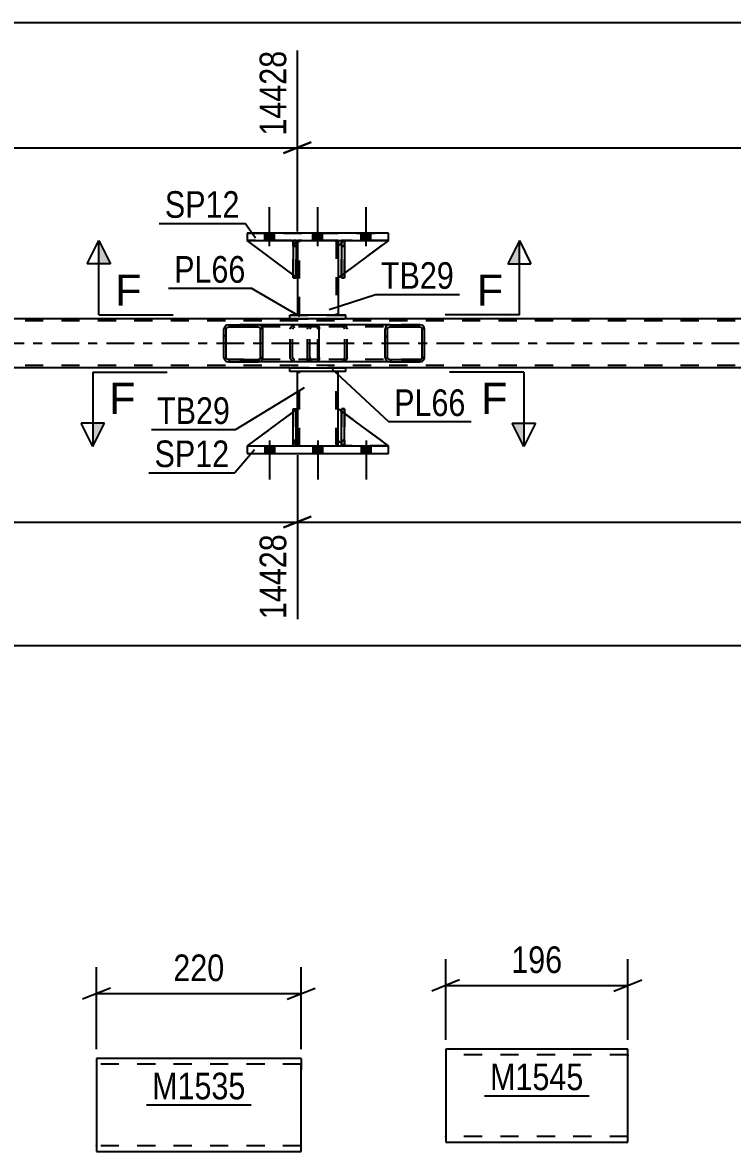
# Model space of a CAD drawing. Header units: millimetres. Extents: x 0 to 841, y 0 to 594.
# Drawn here: x 550.5 to 626.9, y 141.3 to 262.7 of the extents above; entities that cross this region are included whole.
import ezdxf

# ---------------------------------------------------------------- set-up
doc = ezdxf.new("R2010")
doc.units = ezdxf.units.MM
doc.linetypes.add('DXK_LINE_DOT2', pattern=[3.9198, 1.9599, -1.9599])
doc.linetypes.add('DXK_LINE_DOT3', pattern=[5.9187, 2.979, -0.9799, 0.9799, -0.9799])
doc.styles.add('Arial', font='ARIAL.TTF', dxfattribs={"height": 0.2})
doc.styles.add('Arial Narrow', font='ARIALN.TTF', dxfattribs={"height": 0.2})

# ---------------------------------------------------------------- blocks, each defined once
blk = doc.blocks.new('Part-247343161-26529 - 4010')
at = {"linetype": 'Continuous'}
h = blk.add_hatch(dxfattribs=at)
h.set_pattern_fill('', scale=0.7, style=0, pattern_type=0)
h.set_pattern_definition([(45, (576.2905, 229.9036), (-1.57154, 1.57154), [])])
h.paths.add_polyline_path([(576.33, 229.72), (576.29, 229.9), (576.18, 230.06), (576.02, 230.16), (575.83, 230.2), (572.64, 230.2), (572.45, 230.16), (572.29, 230.06), (572.18, 229.9), (572.14, 229.72), (572.14, 226.68), (572.18, 226.5), (572.29, 226.34), (572.45, 226.24), (572.64, 226.2), (575.83, 226.2), (576.02, 226.24), (576.18, 226.34), (576.29, 226.5), (576.33, 226.68)])
h.paths.add_polyline_path([(576.06, 226.59), (576, 226.51), (575.92, 226.46), (575.83, 226.44), (572.64, 226.44), (572.55, 226.46), (572.46, 226.51), (572.41, 226.59), (572.39, 226.68), (572.39, 229.72), (572.41, 229.81), (572.46, 229.89), (572.55, 229.94), (572.64, 229.96), (575.83, 229.96), (575.92, 229.94), (576, 229.89), (576.06, 229.81), (576.08, 229.72), (576.08, 226.68)])
at = {"color": 2, "linetype": 'Continuous'}
for p, q in [((572.18, 229.9), (572.14, 229.72)), ((572.14, 226.68), (572.14, 229.72)), ((572.39, 229.72), (572.41, 229.81)), ((572.39, 226.68), (572.39, 229.72)), ((572.41, 229.81), (572.46, 229.89)), ((572.64, 230.2), (572.45, 230.16)), ((572.46, 229.89), (572.55, 229.94)), ((572.55, 229.94), (572.64, 229.96)), ((572.64, 230.2), (575.83, 230.2)), ((572.64, 229.96), (575.83, 229.96)), ((582.13, 230.2), (575.83, 230.2)), ((576.02, 230.16), (575.83, 230.2)), ((575.83, 229.96), (575.92, 229.94)), ((575.92, 229.94), (576, 229.89)), ((576, 229.89), (576.06, 229.81)), ((576.06, 229.81), (576.08, 229.72)), ((576.08, 226.68), (576.08, 229.72)), ((576.33, 229.72), (576.29, 229.9)), ((576.33, 226.68), (576.33, 229.72)), ((582.13, 230.2), (582.23, 230.16)), ((582.23, 230.16), (582.32, 230.06)), ((582.32, 230.06), (582.38, 229.9)), ((582.38, 229.9), (582.4, 229.72)), ((582.4, 226.68), (582.4, 229.72)), ((572.14, 226.68), (572.18, 226.5)), ((572.41, 226.59), (572.39, 226.68)), ((572.46, 226.51), (572.41, 226.59)), ((572.45, 226.24), (572.64, 226.2)), ((572.55, 226.46), (572.46, 226.51)), ((572.64, 226.44), (572.55, 226.46)), ((572.64, 226.44), (575.83, 226.44)), ((572.64, 226.2), (575.83, 226.2)), ((575.92, 226.46), (575.83, 226.44)), ((575.83, 226.2), (576.02, 226.24)), ((582.13, 226.2), (575.83, 226.2)), ((576, 226.51), (575.92, 226.46)), ((576.06, 226.59), (576, 226.51)), ((576.08, 226.68), (576.06, 226.59)), ((576.29, 226.5), (576.33, 226.68)), ((582.23, 226.24), (582.13, 226.2)), ((582.32, 226.34), (582.23, 226.24)), ((582.38, 226.5), (582.32, 226.34)), ((582.4, 226.68), (582.38, 226.5))]:
    blk.add_line(p, q, dxfattribs=at)
at = {"color": 7, "linetype": 'DXK_LINE_DOT2'}
for p, q in [((575.83, 230.2), (572.64, 230.2)), ((582.13, 229.96), (572.64, 229.96)), ((579.29, 229.72), (579.33, 229.9)), ((579.29, 226.68), (579.29, 229.72)), ((579.56, 229.81), (579.54, 229.72)), ((579.54, 226.68), (579.54, 229.72)), ((579.61, 229.89), (579.56, 229.81)), ((579.6, 230.16), (579.79, 230.2)), ((579.7, 229.94), (579.61, 229.89)), ((579.79, 229.96), (579.7, 229.94)), ((581.13, 229.96), (581.13, 230.2)), ((582.18, 229.94), (582.13, 229.96)), ((582.22, 229.89), (582.18, 229.94)), ((582.25, 229.81), (582.22, 229.89)), ((582.26, 229.72), (582.25, 229.81)), ((582.26, 226.68), (582.26, 229.72)), ((582.13, 226.44), (572.64, 226.44)), ((575.83, 226.2), (572.64, 226.2)), ((579.33, 226.5), (579.29, 226.68)), ((579.54, 226.68), (579.56, 226.59)), ((579.56, 226.59), (579.61, 226.51)), ((579.79, 226.2), (579.6, 226.24)), ((579.61, 226.51), (579.7, 226.46)), ((579.7, 226.46), (579.79, 226.44)), ((581.13, 226.2), (581.13, 226.44)), ((582.13, 226.44), (582.18, 226.46)), ((582.18, 226.46), (582.22, 226.51)), ((582.22, 226.51), (582.25, 226.59)), ((582.25, 226.59), (582.26, 226.68))]:
    blk.add_line(p, q, dxfattribs=at)
at = {"color": 2, "linetype": 'Continuous'}
for centre, start, end in [((572.63, 229.7), 111.1941, 156.1506), ((575.84, 229.7), 23.8494, 68.8059), ((572.63, 226.7), 203.8494, 248.8059), ((575.84, 226.7), 291.1941, 336.1506)]:
    blk.add_arc(centre, 0.492, start, end, dxfattribs=at)
at = {"color": 7, "linetype": 'DXK_LINE_DOT2'}
for centre, start, end in [((579.78, 229.7), 111.1941, 156.1506), ((579.78, 226.7), 203.8494, 248.8059)]:
    blk.add_arc(centre, 0.492, start, end, dxfattribs=at)
blk = doc.blocks.new('Part-247343161-26522 - 4010')
at = {"linetype": 'Continuous'}
h = blk.add_hatch(dxfattribs=at)
h.set_pattern_fill('', scale=0.7, style=0, pattern_type=0)
h.set_pattern_definition([(45, (593.7012, 229.9036), (-1.57154, 1.57154), [])])
h.paths.add_polyline_path([(593.74, 229.72), (593.7, 229.9), (593.59, 230.06), (593.42, 230.16), (593.23, 230.2), (589.99, 230.2), (589.8, 230.16), (589.63, 230.06), (589.52, 229.9), (589.48, 229.72), (589.48, 226.68), (589.52, 226.5), (589.63, 226.34), (589.8, 226.24), (589.99, 226.2), (593.23, 226.2), (593.42, 226.24), (593.59, 226.34), (593.7, 226.5), (593.74, 226.68)])
h.paths.add_polyline_path([(593.47, 226.59), (593.41, 226.51), (593.33, 226.46), (593.23, 226.44), (589.99, 226.44), (589.9, 226.46), (589.81, 226.51), (589.76, 226.59), (589.74, 226.68), (589.74, 229.72), (589.76, 229.81), (589.81, 229.89), (589.9, 229.94), (589.99, 229.96), (593.23, 229.96), (593.33, 229.94), (593.41, 229.89), (593.47, 229.81), (593.48, 229.72), (593.48, 226.68)])
at = {"color": 7, "linetype": 'DXK_LINE_DOT2'}
for p, q in [((581.13, 229.72), (581.17, 229.9)), ((581.13, 226.68), (581.13, 229.72)), ((581.41, 229.81), (581.39, 229.72)), ((581.39, 226.68), (581.39, 229.72)), ((581.46, 229.89), (581.41, 229.81)), ((581.45, 230.16), (581.64, 230.2)), ((581.55, 229.94), (581.46, 229.89)), ((581.64, 229.96), (581.55, 229.94)), ((582.13, 230.2), (581.64, 230.2)), ((593.23, 229.96), (581.64, 229.96)), ((584.88, 230.2), (585.08, 230.16)), ((584.98, 229.94), (584.88, 229.96)), ((585.06, 229.89), (584.98, 229.94)), ((585.12, 229.81), (585.06, 229.89)), ((585.14, 229.72), (585.12, 229.81)), ((585.14, 226.68), (585.14, 229.72)), ((585.35, 229.9), (585.39, 229.72)), ((585.39, 226.68), (585.39, 229.72)), ((593.23, 230.2), (589.99, 230.2)), ((581.17, 226.5), (581.13, 226.68)), ((581.39, 226.68), (581.41, 226.59)), ((581.41, 226.59), (581.46, 226.51)), ((581.64, 226.2), (581.45, 226.24)), ((581.46, 226.51), (581.55, 226.46)), ((581.55, 226.46), (581.64, 226.44)), ((593.23, 226.44), (581.64, 226.44)), ((582.13, 226.2), (581.64, 226.2)), ((584.88, 226.44), (584.98, 226.46)), ((585.08, 226.24), (584.88, 226.2)), ((584.98, 226.46), (585.06, 226.51)), ((585.06, 226.51), (585.12, 226.59)), ((585.12, 226.59), (585.14, 226.68)), ((585.39, 226.68), (585.35, 226.5)), ((593.23, 226.2), (589.99, 226.2))]:
    blk.add_line(p, q, dxfattribs=at)
at = {"color": 2, "linetype": 'Continuous'}
for p, q in [((589.99, 230.2), (582.13, 230.2)), ((589.52, 229.9), (589.48, 229.72)), ((589.48, 226.68), (589.48, 229.72)), ((589.74, 229.72), (589.76, 229.81)), ((589.74, 226.68), (589.74, 229.72)), ((589.76, 229.81), (589.81, 229.89)), ((589.99, 230.2), (589.8, 230.16)), ((589.81, 229.89), (589.9, 229.94)), ((589.9, 229.94), (589.99, 229.96)), ((589.99, 230.2), (593.23, 230.2)), ((589.99, 229.96), (593.23, 229.96)), ((593.42, 230.16), (593.23, 230.2)), ((593.23, 229.96), (593.33, 229.94)), ((593.33, 229.94), (593.41, 229.89)), ((593.41, 229.89), (593.47, 229.81)), ((593.47, 229.81), (593.48, 229.72)), ((593.48, 226.68), (593.48, 229.72)), ((593.74, 229.72), (593.7, 229.9)), ((593.74, 226.68), (593.74, 229.72)), ((589.99, 226.2), (582.13, 226.2)), ((589.48, 226.68), (589.52, 226.5)), ((589.76, 226.59), (589.74, 226.68)), ((589.81, 226.51), (589.76, 226.59)), ((589.8, 226.24), (589.99, 226.2)), ((589.9, 226.46), (589.81, 226.51)), ((589.99, 226.44), (589.9, 226.46)), ((589.99, 226.44), (593.23, 226.44)), ((589.99, 226.2), (593.23, 226.2)), ((593.33, 226.46), (593.23, 226.44)), ((593.23, 226.2), (593.42, 226.24)), ((593.41, 226.51), (593.33, 226.46)), ((593.47, 226.59), (593.41, 226.51)), ((593.48, 226.68), (593.47, 226.59)), ((593.7, 226.5), (593.74, 226.68))]:
    blk.add_line(p, q, dxfattribs=at)
at = {"color": 7, "linetype": 'DXK_LINE_DOT2'}
for centre, start, end in [((581.63, 229.7), 110.7583, 155.68), ((584.9, 229.7), 24.32, 69.2417), ((581.63, 226.7), 204.32, 249.2417), ((584.9, 226.7), 290.7583, 335.68)]:
    blk.add_arc(centre, 0.496, start, end, dxfattribs=at)
at = {"color": 2, "linetype": 'Continuous'}
for centre, start, end in [((589.97, 229.7), 110.7583, 155.68), ((593.25, 229.7), 24.32, 69.2417), ((589.97, 226.7), 204.32, 249.2417), ((593.25, 226.7), 290.7583, 335.68)]:
    blk.add_arc(centre, 0.496, start, end, dxfattribs=at)
blk = doc.blocks.new('Part-247343161-26580 - 4010')
at = {"color": 2, "linetype": 'Continuous'}
for p, q in [((585.25, 231.24), (579.25, 231.24)), ((579.25, 230.84), (579.25, 231.24)), ((585.25, 230.84), (579.25, 230.84)), ((585.25, 230.84), (585.25, 231.24))]:
    blk.add_line(p, q, dxfattribs=at)
at = {"color": 7, "linetype": 'DXK_LINE_DOT2'}
for p, q in [((579.25, 231.24), (585.25, 231.24)), ((579.25, 230.84), (585.25, 230.84))]:
    blk.add_line(p, q, dxfattribs=at)
blk = doc.blocks.new('Part-247343161-26581 - 4010')
at = {"color": 2, "linetype": 'Continuous'}
for p, q in [((579.25, 225.56), (585.25, 225.56)), ((579.25, 225.16), (579.25, 225.56)), ((585.25, 225.16), (579.25, 225.16)), ((585.25, 225.16), (585.25, 225.56))]:
    blk.add_line(p, q, dxfattribs=at)
at = {"color": 7, "linetype": 'DXK_LINE_DOT2'}
for p, q in [((585.25, 225.56), (579.25, 225.56)), ((585.25, 225.16), (579.25, 225.16))]:
    blk.add_line(p, q, dxfattribs=at)
blk = doc.blocks.new('Part-247343161-26579 - 4010')
at = {"color": 2, "linetype": 'Continuous'}
for p, q in [((580.05, 239.24), (580.05, 238.64)), ((584.45, 239.24), (584.45, 238.64)), ((580.05, 235.24), (580.05, 231.24)), ((584.45, 235.24), (584.45, 231.24))]:
    blk.add_line(p, q, dxfattribs=at)
at = {"color": 7, "linetype": 'DXK_LINE_DOT2'}
for p, q in [((584.45, 239.24), (580.05, 239.24)), ((580.29, 231.24), (580.29, 239.24)), ((584.21, 239.24), (584.21, 231.24)), ((580.05, 238.64), (580.05, 235.24)), ((584.45, 238.64), (584.45, 235.24)), ((584.45, 231.24), (580.05, 231.24))]:
    blk.add_line(p, q, dxfattribs=at)
blk = doc.blocks.new('Part-247343161-26582 - 4010')
at = {"color": 2, "linetype": 'Continuous'}
for p, q in [((580.05, 221.16), (580.05, 225.16)), ((584.45, 221.16), (584.45, 225.16)), ((580.05, 217.16), (580.05, 217.76)), ((584.45, 217.16), (584.45, 217.76))]:
    blk.add_line(p, q, dxfattribs=at)
at = {"color": 7, "linetype": 'DXK_LINE_DOT2'}
for p, q in [((584.45, 225.16), (580.05, 225.16)), ((580.29, 217.16), (580.29, 225.16)), ((584.21, 217.16), (584.21, 225.16)), ((580.05, 217.76), (580.05, 221.16)), ((584.45, 217.76), (584.45, 221.16)), ((580.05, 217.16), (584.45, 217.16))]:
    blk.add_line(p, q, dxfattribs=at)
blk = doc.blocks.new('Part-247343161-26583 - 4010')
at = {"color": 7, "linetype": 'DXK_LINE_DOT2'}
for p, q in [((579.61, 238.64), (579.61, 239.24)), ((579.61, 239.24), (579.61, 239.24)), ((579.61, 239.24), (579.61, 235.24)), ((579.93, 239.24), (579.61, 239.24)), ((579.93, 238.64), (579.93, 239.24)), ((579.93, 235.24), (579.93, 239.24)), ((579.61, 235.24), (579.61, 238.64)), ((579.61, 238.64), (579.93, 238.64)), ((579.93, 238.64), (579.93, 235.24)), ((579.61, 235.24), (579.93, 235.24))]:
    blk.add_line(p, q, dxfattribs=at)
blk = doc.blocks.new('Part-247343161-26584 - 4010')
at = {"color": 7, "linetype": 'DXK_LINE_DOT2'}
for p, q in [((584.81, 238.64), (584.81, 239.24)), ((584.81, 239.24), (584.81, 239.24)), ((584.81, 239.24), (584.81, 235.24)), ((585.13, 239.24), (584.81, 239.24)), ((585.13, 238.64), (585.13, 239.24)), ((585.13, 235.24), (585.13, 239.24)), ((584.81, 235.24), (584.81, 238.64)), ((584.81, 238.64), (585.13, 238.64)), ((585.13, 238.64), (585.13, 235.24)), ((584.81, 235.24), (585.13, 235.24))]:
    blk.add_line(p, q, dxfattribs=at)
blk = doc.blocks.new('Part-247343161-26585 - 4010')
at = {"color": 2, "linetype": 'Continuous'}
for p, q in [((579.93, 239.24), (579.61, 239.24)), ((579.61, 239.24), (579.61, 235.24)), ((579.93, 239.24), (579.93, 239.24)), ((579.93, 239.24), (579.93, 235.24)), ((579.93, 235.24), (579.61, 235.24))]:
    blk.add_line(p, q, dxfattribs=at)
at = {"color": 7, "linetype": 'DXK_LINE_DOT2'}
for p, q in [((579.61, 238.64), (579.61, 239.24)), ((579.93, 238.64), (579.93, 239.24)), ((579.93, 239.24), (579.93, 239.24)), ((579.93, 238.64), (579.61, 238.64)), ((579.61, 238.64), (579.61, 235.24)), ((579.93, 235.24), (579.93, 238.64))]:
    blk.add_line(p, q, dxfattribs=at)
blk = doc.blocks.new('Part-247343161-26586 - 4010')
at = {"color": 2, "linetype": 'Continuous'}
for p, q in [((585.13, 239.24), (584.81, 239.24)), ((584.81, 239.24), (584.81, 235.24)), ((585.13, 239.24), (585.13, 239.24)), ((585.13, 239.24), (585.13, 235.24)), ((585.13, 235.24), (584.81, 235.24))]:
    blk.add_line(p, q, dxfattribs=at)
at = {"color": 7, "linetype": 'DXK_LINE_DOT2'}
for p, q in [((584.81, 238.64), (584.81, 239.24)), ((585.13, 238.64), (585.13, 239.24)), ((585.13, 239.24), (585.13, 239.24)), ((585.13, 238.64), (584.81, 238.64)), ((584.81, 238.64), (584.81, 235.24)), ((585.13, 235.24), (585.13, 238.64))]:
    blk.add_line(p, q, dxfattribs=at)
blk = doc.blocks.new('Part-247343161-26587 - 4010')
at = {"color": 7, "linetype": 'DXK_LINE_DOT2'}
for p, q in [((580.05, 235.24), (574.65, 239.24)), ((574.65, 239.24), (579.45, 239.24)), ((579.45, 239.24), (580.05, 238.64)), ((580.05, 238.64), (579.45, 239.24)), ((580.05, 238.64), (580.05, 235.24)), ((580.05, 238.64), (580.05, 238.64)), ((580.05, 238.64), (580.05, 235.24))]:
    blk.add_line(p, q, dxfattribs=at)
blk = doc.blocks.new('Part-247343161-26588 - 4010')
at = {"color": 2, "linetype": 'Continuous'}
for p, q in [((579.61, 235.57), (574.65, 239.24)), ((579.61, 239.09), (579.45, 239.24)), ((580.05, 238.64), (579.93, 238.77)), ((580.05, 238.64), (580.05, 238.64)), ((580.05, 235.24), (580.05, 238.64)), ((579.93, 235.33), (580.05, 235.24)), ((580.05, 235.24), (580.05, 235.24))]:
    blk.add_line(p, q, dxfattribs=at)
at = {"color": 7, "linetype": 'DXK_LINE_DOT2'}
for p, q in [((579.45, 239.24), (574.65, 239.24)), ((579.45, 239.24), (580.05, 238.64)), ((579.93, 238.77), (579.61, 239.09)), ((580.05, 238.64), (580.05, 235.24)), ((579.93, 235.33), (579.61, 235.57))]:
    blk.add_line(p, q, dxfattribs=at)
blk = doc.blocks.new('Part-247343161-26589 - 4010')
at = {"color": 7, "linetype": 'DXK_LINE_DOT2'}
for p, q in [((585.05, 239.24), (584.45, 238.64)), ((584.45, 235.24), (589.85, 239.24)), ((589.85, 239.24), (585.05, 239.24)), ((584.45, 238.64), (584.45, 235.24))]:
    blk.add_line(p, q, dxfattribs=at)
blk = doc.blocks.new('Part-247343161-26590 - 4010')
at = {"color": 7, "linetype": 'DXK_LINE_DOT2'}
for p, q in [((585.05, 239.24), (584.81, 238.99)), ((589.85, 239.24), (585.05, 239.24)), ((585.13, 235.74), (584.81, 235.5))]:
    blk.add_line(p, q, dxfattribs=at)
at = {"color": 2, "linetype": 'Continuous'}
for p, q in [((589.85, 239.24), (585.13, 235.74)), ((584.81, 238.99), (584.45, 238.64)), ((584.45, 238.64), (584.45, 235.24)), ((584.81, 235.5), (584.45, 235.24))]:
    blk.add_line(p, q, dxfattribs=at)
blk = doc.blocks.new('Part-247343161-26591 - 4010')
at = {"color": 7, "linetype": 'DXK_LINE_DOT2'}
for p, q in [((579.61, 221.16), (579.93, 221.16)), ((579.61, 217.76), (579.61, 221.16)), ((579.61, 221.16), (579.61, 217.16)), ((579.93, 221.16), (579.93, 217.76)), ((579.93, 217.16), (579.93, 221.07)), ((579.93, 217.76), (579.61, 217.76)), ((579.61, 217.16), (579.61, 217.76)), ((579.93, 217.76), (579.93, 217.16)), ((579.93, 217.16), (579.61, 217.16)), ((579.93, 217.16), (579.93, 217.16))]:
    blk.add_line(p, q, dxfattribs=at)
blk = doc.blocks.new('Part-247343161-26592 - 4010')
at = {"color": 7, "linetype": 'DXK_LINE_DOT2'}
for p, q in [((585.13, 221.16), (584.81, 221.16)), ((584.81, 217.76), (584.81, 221.16)), ((584.81, 221.16), (584.81, 217.16)), ((585.13, 221.16), (585.13, 217.76)), ((585.13, 217.16), (585.13, 221.16)), ((585.13, 217.76), (584.81, 217.76)), ((584.81, 217.16), (584.81, 217.76)), ((585.13, 217.76), (585.13, 217.16)), ((585.13, 217.16), (584.81, 217.16)), ((585.13, 217.16), (585.13, 217.16))]:
    blk.add_line(p, q, dxfattribs=at)
blk = doc.blocks.new('Part-247343161-26593 - 4010')
at = {"color": 2, "linetype": 'Continuous'}
for p, q in [((579.61, 217.16), (579.61, 221.16)), ((579.61, 221.16), (579.93, 221.16)), ((579.93, 217.16), (579.93, 221.16)), ((579.61, 217.16), (579.61, 217.16)), ((579.93, 217.16), (579.61, 217.16))]:
    blk.add_line(p, q, dxfattribs=at)
at = {"color": 7, "linetype": 'DXK_LINE_DOT2'}
for p, q in [((579.61, 221.16), (579.61, 217.76)), ((579.93, 217.76), (579.93, 221.16)), ((579.61, 217.76), (579.61, 217.16)), ((579.61, 217.76), (579.93, 217.76)), ((579.93, 217.16), (579.93, 217.76)), ((579.93, 217.16), (579.93, 217.16))]:
    blk.add_line(p, q, dxfattribs=at)
blk = doc.blocks.new('Part-247343161-26594 - 4010')
at = {"color": 2, "linetype": 'Continuous'}
for p, q in [((584.81, 217.16), (584.81, 221.16)), ((584.81, 221.16), (585.13, 221.16)), ((585.13, 217.16), (585.13, 221.16)), ((584.81, 217.16), (584.81, 217.16)), ((585.13, 217.16), (584.81, 217.16))]:
    blk.add_line(p, q, dxfattribs=at)
at = {"color": 7, "linetype": 'DXK_LINE_DOT2'}
for p, q in [((584.81, 221.16), (584.81, 217.76)), ((585.13, 217.76), (585.13, 221.16)), ((584.81, 217.76), (584.81, 217.16)), ((584.81, 217.76), (585.13, 217.76)), ((585.13, 217.16), (585.13, 217.76)), ((585.13, 217.16), (585.13, 217.16))]:
    blk.add_line(p, q, dxfattribs=at)
blk = doc.blocks.new('Part-247343161-26595 - 4010')
at = {"color": 7, "linetype": 'DXK_LINE_DOT2'}
for p, q in [((580.05, 221.16), (574.65, 217.16)), ((580.05, 217.76), (580.05, 221.16)), ((580.05, 221.16), (580.05, 217.76)), ((579.45, 217.16), (580.05, 217.76)), ((580.05, 217.76), (579.45, 217.16)), ((580.05, 217.76), (580.05, 217.76)), ((574.65, 217.16), (579.45, 217.16))]:
    blk.add_line(p, q, dxfattribs=at)
blk = doc.blocks.new('Part-247343161-26596 - 4010')
at = {"color": 7, "linetype": 'DXK_LINE_DOT2'}
for p, q in [((579.93, 221.07), (579.61, 220.83)), ((580.05, 217.76), (580.05, 221.16)), ((580.05, 217.76), (579.45, 217.16)), ((579.93, 217.63), (579.61, 217.31)), ((574.65, 217.16), (579.45, 217.16))]:
    blk.add_line(p, q, dxfattribs=at)
at = {"color": 2, "linetype": 'Continuous'}
for p, q in [((580.05, 221.16), (579.93, 221.07)), ((580.05, 217.76), (580.05, 221.16)), ((579.61, 220.83), (574.65, 217.16)), ((580.05, 217.76), (579.93, 217.63)), ((580.05, 217.76), (580.05, 217.76)), ((579.61, 217.31), (579.45, 217.16))]:
    blk.add_line(p, q, dxfattribs=at)
blk = doc.blocks.new('Part-247343161-26597 - 4010')
at = {"color": 7, "linetype": 'DXK_LINE_DOT2'}
for p, q in [((584.45, 217.76), (584.45, 221.16)), ((584.45, 221.16), (589.85, 217.16)), ((585.05, 217.16), (584.45, 217.76)), ((589.85, 217.16), (585.05, 217.16))]:
    blk.add_line(p, q, dxfattribs=at)
blk = doc.blocks.new('Part-247343161-26598 - 4010')
at = {"color": 2, "linetype": 'Continuous'}
for p, q in [((584.45, 217.76), (584.45, 221.16)), ((584.81, 220.9), (584.45, 221.16)), ((589.85, 217.16), (585.13, 220.66)), ((584.81, 217.41), (584.45, 217.76))]:
    blk.add_line(p, q, dxfattribs=at)
at = {"color": 7, "linetype": 'DXK_LINE_DOT2'}
for p, q in [((585.13, 220.66), (584.81, 220.9)), ((585.05, 217.16), (584.81, 217.41)), ((589.85, 217.16), (585.05, 217.16)), ((589.85, 217.16), (589.85, 217.16)), ((589.85, 217.16), (589.85, 217.16))]:
    blk.add_line(p, q, dxfattribs=at)
blk = doc.blocks.new('Part-247343161-26599 - 4010')
at = {"color": 2, "linetype": 'Continuous'}
for p, q in [((574.65, 217.16), (574.65, 216.36)), ((574.65, 217.16), (589.85, 217.16)), ((574.65, 216.36), (589.85, 216.36)), ((589.85, 216.36), (589.85, 217.16))]:
    blk.add_line(p, q, dxfattribs=at)
at = {"color": 7, "linetype": 'DXK_LINE_DOT2'}
for p, q in [((574.65, 217.16), (589.85, 217.16)), ((574.65, 216.36), (589.85, 216.36))]:
    blk.add_line(p, q, dxfattribs=at)
blk = doc.blocks.new('Part-247343161-26600 - 4010')
at = {"color": 2, "linetype": 'Continuous'}
for p, q in [((589.85, 240.04), (574.65, 240.04)), ((574.65, 240.04), (574.65, 239.24)), ((574.65, 239.24), (589.85, 239.24)), ((589.85, 239.24), (589.85, 240.04))]:
    blk.add_line(p, q, dxfattribs=at)
at = {"color": 7, "linetype": 'DXK_LINE_DOT2'}
for p, q in [((574.65, 240.04), (589.85, 240.04)), ((574.65, 239.24), (589.85, 239.24))]:
    blk.add_line(p, q, dxfattribs=at)
blk = doc.blocks.new('Part-247343161-26634 - 4010')
at = {"color": 2, "linetype": 'Continuous'}
for p, q in [((579.25, 230.84), (329.84, 230.84)), ((721.25, 230.84), (585.25, 230.84)), ((579.25, 225.56), (62.33, 225.56)), ((721.25, 225.56), (585.25, 225.56))]:
    blk.add_line(p, q, dxfattribs=at)
at = {"color": 7, "linetype": 'DXK_LINE_DOT2'}
for p, q in [((585.25, 230.84), (579.25, 230.84)), ((721.25, 230.6), (62.33, 230.6)), ((721.25, 225.8), (62.33, 225.8)), ((585.25, 225.56), (579.25, 225.56))]:
    blk.add_line(p, q, dxfattribs=at)
at = {"color": 7, "linetype": 'DXK_LINE_DOT3'}
blk.add_line((62.33, 228.2), (721.25, 228.2), dxfattribs=at)
blk = doc.blocks.new('Bolt-247343161-26645 - 4010')
at = {"linetype": 'Continuous'}
for points in [[(577.57, 217.16), (576.53, 217.16), (576.53, 216.36), (577.57, 216.36)], [(577.57, 217.16), (576.53, 217.16), (576.53, 216.36), (577.57, 216.36)], [(577.57, 217.16), (576.53, 217.16), (576.53, 216.36), (577.57, 216.36)], [(582.77, 217.16), (581.73, 217.16), (581.73, 216.36), (582.77, 216.36)], [(582.77, 217.16), (581.73, 217.16), (581.73, 216.36), (582.77, 216.36)], [(587.97, 217.16), (586.93, 217.16), (586.93, 216.36), (587.97, 216.36)], [(587.97, 217.16), (586.93, 217.16), (586.93, 216.36), (587.97, 216.36)], [(587.97, 217.16), (586.93, 217.16), (586.93, 216.36), (587.97, 216.36)]]:
    blk.add_hatch(color=1, dxfattribs=at).paths.add_polyline_path(points)
at = {"color": 1, "linetype": 'Continuous'}
for p, q in [((577.05, 217.76), (577.05, 213.56)), ((577.05, 217.76), (577.05, 213.56)), ((577.05, 217.76), (577.05, 213.56)), ((582.25, 217.76), (582.25, 213.56)), ((582.25, 217.76), (582.25, 213.56)), ((587.45, 217.76), (587.45, 213.56)), ((587.45, 217.76), (587.45, 213.56)), ((587.45, 217.76), (587.45, 213.56)), ((576.53, 217.16), (576.53, 216.36)), ((576.53, 217.16), (576.53, 216.36)), ((576.53, 217.16), (576.53, 216.36)), ((577.57, 217.16), (577.57, 216.36)), ((577.57, 217.16), (577.57, 216.36)), ((577.57, 217.16), (577.57, 216.36)), ((581.73, 217.16), (581.73, 216.36)), ((581.73, 217.16), (581.73, 216.36)), ((582.77, 217.16), (582.77, 216.36)), ((582.77, 217.16), (582.77, 216.36)), ((586.93, 217.16), (586.93, 216.36)), ((586.93, 217.16), (586.93, 216.36)), ((586.93, 217.16), (586.93, 216.36)), ((587.97, 217.16), (587.97, 216.36)), ((587.97, 217.16), (587.97, 216.36)), ((587.97, 217.16), (587.97, 216.36))]:
    blk.add_line(p, q, dxfattribs=at)
blk = doc.blocks.new('Bolt-247343161-26646 - 4010')
at = {"linetype": 'Continuous'}
for points in [[(576.53, 239.24), (577.57, 239.24), (577.57, 240.04), (576.53, 240.04)], [(576.53, 239.24), (577.57, 239.24), (577.57, 240.04), (576.53, 240.04)], [(576.53, 239.24), (577.57, 239.24), (577.57, 240.04), (576.53, 240.04)], [(581.73, 239.24), (582.77, 239.24), (582.77, 240.04), (581.73, 240.04)], [(581.73, 239.24), (582.77, 239.24), (582.77, 240.04), (581.73, 240.04)], [(586.93, 239.24), (587.97, 239.24), (587.97, 240.04), (586.93, 240.04)], [(586.93, 239.24), (587.97, 239.24), (587.97, 240.04), (586.93, 240.04)], [(586.93, 239.24), (587.97, 239.24), (587.97, 240.04), (586.93, 240.04)]]:
    blk.add_hatch(color=1, dxfattribs=at).paths.add_polyline_path(points)
at = {"color": 1, "linetype": 'Continuous'}
for p, q in [((577.05, 238.64), (577.05, 242.84)), ((577.05, 238.64), (577.05, 242.84)), ((577.05, 238.64), (577.05, 242.84)), ((582.25, 238.64), (582.25, 242.84)), ((582.25, 238.64), (582.25, 242.84)), ((587.45, 238.64), (587.45, 242.84)), ((587.45, 238.64), (587.45, 242.84)), ((587.45, 238.64), (587.45, 242.84)), ((576.53, 239.24), (576.53, 240.04)), ((576.53, 239.24), (576.53, 240.04)), ((576.53, 239.24), (576.53, 240.04)), ((577.57, 239.24), (577.57, 240.04)), ((577.57, 239.24), (577.57, 240.04)), ((577.57, 239.24), (577.57, 240.04)), ((581.73, 239.24), (581.73, 240.04)), ((581.73, 239.24), (581.73, 240.04)), ((582.77, 239.24), (582.77, 240.04)), ((582.77, 239.24), (582.77, 240.04)), ((586.93, 239.24), (586.93, 240.04)), ((586.93, 239.24), (586.93, 240.04)), ((586.93, 239.24), (586.93, 240.04)), ((587.97, 239.24), (587.97, 240.04)), ((587.97, 239.24), (587.97, 240.04)), ((587.97, 239.24), (587.97, 240.04))]:
    blk.add_line(p, q, dxfattribs=at)
blk = doc.blocks.new('Part-247343161-45750 - 45749')
at = {"color": 2, "linetype": 'Continuous'}
for p, q in [((615.62, 152.26), (596.01, 152.26)), ((596.01, 152.26), (596.01, 142.35)), ((615.62, 143.46), (615.62, 152.26)), ((615.62, 142.26), (615.62, 143.46)), ((596.01, 142.35), (596.01, 142.26)), ((596.01, 142.26), (615.62, 142.26))]:
    blk.add_line(p, q, dxfattribs=at)
at = {"color": 7, "linetype": 'DXK_LINE_DOT2'}
for p, q in [((615.62, 151.66), (596.01, 151.66)), ((615.62, 151.66), (615.62, 151.61)), ((615.62, 151.61), (615.62, 151.66)), ((615.62, 151.52), (615.62, 151.61)), ((615.62, 151.61), (615.62, 151.52)), ((596.01, 142.86), (596.01, 142.9)), ((615.62, 142.86), (596.01, 142.86)), ((615.62, 142.9), (615.62, 143.23)), ((615.62, 142.86), (615.62, 142.9))]:
    blk.add_line(p, q, dxfattribs=at)
blk = doc.blocks.new('Part-247343161-45767 - 45766')
at = {"color": 2, "linetype": 'Continuous'}
for p, q in [((580.45, 151.27), (558.44, 151.27)), ((558.44, 151.27), (558.44, 141.36)), ((580.45, 151.27), (580.45, 151.18)), ((580.45, 151.18), (580.45, 150.92)), ((580.45, 150.92), (580.45, 150.07)), ((580.45, 142.47), (580.45, 150.07)), ((580.45, 141.27), (580.45, 142.47)), ((558.44, 141.36), (558.44, 141.27)), ((558.44, 141.27), (580.45, 141.27))]:
    blk.add_line(p, q, dxfattribs=at)
at = {"color": 7, "linetype": 'DXK_LINE_DOT2'}
for p, q in [((580.45, 150.67), (558.44, 150.67)), ((580.45, 150.92), (580.45, 150.67)), ((580.45, 150.07), (580.45, 150.53)), ((580.45, 141.91), (580.45, 142.24)), ((558.44, 141.87), (558.44, 141.91)), ((580.45, 141.87), (558.44, 141.87)), ((580.45, 141.87), (580.45, 141.91))]:
    blk.add_line(p, q, dxfattribs=at)
blk = doc.blocks.new('StraightDimension-247343161-47067 - 4010')
at = {"color": 7, "linetype": 'Continuous'}
for p, q in [((580.05, 216.16), (580.05, 198.53)), ((324.64, 208.97), (580.05, 208.97)), ((578.55, 208.37), (581.55, 209.57))]:
    blk.add_line(p, q, dxfattribs=at)
at = {"color": 0, "linetype": 'Continuous'}
blk.add_wipeout([(579.45, 208.27), (575.25, 208.27), (575.25, 197.93), (579.45, 197.93)], dxfattribs=at)
at = {"color": 3, "linetype": 'Continuous', "style": 'Arial Narrow'}
blk.add_text('14428', height=2.863, rotation=90.0002, dxfattribs=at).set_placement((578.85, 198.53))
blk = doc.blocks.new('StraightDimension-247343161-47043 - 4010')
at = {"color": 7, "linetype": 'Continuous'}
for p, q in [((580.05, 240.24), (580.05, 259.68)), ((581.55, 249.84), (578.55, 248.64)), ((580.05, 249.24), (729.87, 249.24))]:
    blk.add_line(p, q, dxfattribs=at)
blk = doc.blocks.new('StraightDimension-247343161-47044 - 4010')
at = {"color": 7, "linetype": 'Continuous'}
for p, q in [((580.05, 240.24), (580.05, 259.68)), ((324.64, 249.24), (580.05, 249.24)), ((578.55, 248.64), (581.55, 249.84))]:
    blk.add_line(p, q, dxfattribs=at)
at = {"color": 0, "linetype": 'Continuous'}
blk.add_wipeout([(579.45, 260.28), (575.25, 260.28), (575.25, 249.94), (579.45, 249.94)], dxfattribs=at)
at = {"color": 3, "linetype": 'Continuous', "style": 'Arial Narrow'}
blk.add_text('14428', height=2.863, rotation=90.0002, dxfattribs=at).set_placement((578.85, 250.54))
blk = doc.blocks.new('StraightDimension-247343161-47066 - 4010')
at = {"color": 7, "linetype": 'Continuous'}
for p, q in [((580.05, 216.16), (580.05, 198.53)), ((581.55, 209.57), (578.55, 208.37)), ((580.05, 208.97), (729.87, 208.97))]:
    blk.add_line(p, q, dxfattribs=at)
blk = doc.blocks.new('StraightDimension-247343161-47090 - 4010')
at = {"color": 7, "linetype": 'Continuous'}
blk.add_line((53.71, 262.7), (729.87, 262.7), dxfattribs=at)
blk = doc.blocks.new('StraightDimension-247343161-47120 - 4010')
at = {"color": 7, "linetype": 'Continuous'}
blk.add_line((53.07, 195.7), (730.51, 195.7), dxfattribs=at)
blk = doc.blocks.new('StraightDimension-247343161-45985 - 45749')
at = {"color": 7, "linetype": 'Continuous'}
for p, q in [((596.01, 153.26), (596.01, 161.96)), ((615.62, 153.26), (615.62, 161.96)), ((597.51, 159.71), (594.51, 158.51)), ((596.01, 159.11), (615.62, 159.11)), ((614.12, 158.51), (617.12, 159.71))]:
    blk.add_line(p, q, dxfattribs=at)
at = {"color": 0}
blk.add_wipeout([(609.15, 159.86), (609.15, 164.06), (602.47, 164.06), (602.47, 159.86)], dxfattribs=at)
at = {"color": 3, "style": 'Arial Narrow'}
blk.add_text('196', height=2.863, dxfattribs=at).set_placement((603.07, 160.46))
blk = doc.blocks.new('StraightDimension-247343161-46021 - 45766')
at = {"color": 7, "linetype": 'Continuous'}
for p, q in [((558.44, 152.27), (558.44, 161.09)), ((580.45, 152.27), (580.45, 161.09)), ((559.94, 158.84), (556.94, 157.64)), ((558.44, 158.24), (580.45, 158.24)), ((578.95, 157.64), (581.95, 158.84))]:
    blk.add_line(p, q, dxfattribs=at)
at = {"color": 0}
blk.add_wipeout([(572.79, 158.99), (572.79, 163.19), (566.1, 163.19), (566.1, 158.99)], dxfattribs=at)
at = {"color": 3, "style": 'Arial Narrow'}
blk.add_text('220', height=2.863, dxfattribs=at).set_placement((566.7, 159.59))
blk = doc.blocks.new('Mark-247343161-47169 - 4010')
at = {"color": 0}
blk.add_wipeout([(596.9, 234.06), (596.9, 237.06), (589.04, 237.06), (589.04, 234.06)], dxfattribs=at)
blk.add_wipeout([(596.9, 234.06), (596.9, 237.06), (589.04, 237.06), (589.04, 234.06)], dxfattribs=at)
at = {"color": 30, "linetype": 'Continuous'}
for p, q in [((583.48, 231.84), (588.44, 233.46)), ((588.44, 233.46), (597.5, 233.46))]:
    blk.add_line(p, q, dxfattribs=at)
at = {"color": 3, "style": 'Arial Narrow'}
blk.add_text('TB29', height=2.863, dxfattribs=at).set_placement((589.04, 234.06))
blk = doc.blocks.new('SectionMark-247343161-49079 - 4010')
at = {"linetype": 'Continuous'}
for points in [[(558.03, 219.61), (559.28, 219.61), (558.03, 217.11)], [(603.16, 219.61), (604.41, 219.61), (604.41, 217.11)]]:
    blk.add_hatch(color=6, dxfattribs=at).paths.add_polyline_path(points)
at = {"color": 6, "linetype": 'Continuous'}
for p, q in [((558.03, 225.11), (566.03, 225.11)), ((558.03, 225.11), (558.03, 217.11)), ((604.41, 225.11), (596.41, 225.11)), ((604.41, 225.11), (604.41, 217.11)), ((558.03, 217.11), (556.78, 219.61)), ((559.28, 219.61), (556.78, 219.61)), ((558.03, 217.11), (559.28, 219.61)), ((603.16, 219.61), (605.66, 219.61)), ((604.41, 217.11), (603.16, 219.61)), ((605.66, 219.61), (604.41, 217.11))]:
    blk.add_line(p, q, dxfattribs=at)
at = {"color": 0, "linetype": 'Continuous'}
for points in [[(562.63, 220.61), (562.63, 224.11), (559.78, 224.11), (559.78, 220.61)], [(602.66, 220.61), (602.66, 224.11), (599.81, 224.11), (599.81, 220.61)]]:
    blk.add_wipeout(points, dxfattribs=at)
at = {"color": 3, "linetype": 'Continuous', "style": 'Arial'}
for p in [(559.78, 220.61), (599.81, 220.61)]:
    blk.add_text('F', height=3.34, dxfattribs=at).set_placement(p)
blk = doc.blocks.new('Mark-247343161-47172 - 4010')
at = {"color": 0}
blk.add_wipeout([(574.46, 234.72), (574.46, 237.72), (566.79, 237.72), (566.79, 234.72)], dxfattribs=at)
blk.add_wipeout([(574.46, 234.72), (574.46, 237.72), (566.79, 237.72), (566.79, 234.72)], dxfattribs=at)
at = {"color": 30, "linetype": 'Continuous'}
for p in [(566.19, 234.12), (580.3, 231.07)]:
    blk.add_line(p, (575.06, 234.12), dxfattribs=at)
at = {"color": 3, "style": 'Arial Narrow'}
blk.add_text('PL66', height=2.863, dxfattribs=at).set_placement((566.79, 234.72))
blk = doc.blocks.new('Mark-247343161-47175 - 4010')
at = {"color": 0}
blk.add_wipeout([(598.14, 220.38), (598.14, 223.38), (590.47, 223.38), (590.47, 220.38)], dxfattribs=at)
blk.add_wipeout([(598.14, 220.38), (598.14, 223.38), (590.47, 223.38), (590.47, 220.38)], dxfattribs=at)
at = {"color": 30, "linetype": 'Continuous'}
for p, q in [((583.79, 225.43), (589.87, 219.78)), ((589.87, 219.78), (598.74, 219.78))]:
    blk.add_line(p, q, dxfattribs=at)
at = {"color": 3, "style": 'Arial Narrow'}
blk.add_text('PL66', height=2.863, dxfattribs=at).set_placement((590.47, 220.38))
blk = doc.blocks.new('Mark-247343161-47178 - 4010')
at = {"color": 0}
blk.add_wipeout([(572.81, 219.52), (572.81, 222.52), (564.95, 222.52), (564.95, 219.52)], dxfattribs=at)
blk.add_wipeout([(572.81, 219.52), (572.81, 222.52), (564.95, 222.52), (564.95, 219.52)], dxfattribs=at)
at = {"color": 30, "linetype": 'Continuous'}
for p in [(580.79, 223.4), (564.35, 218.92)]:
    blk.add_line(p, (573.41, 218.92), dxfattribs=at)
at = {"color": 3, "style": 'Arial Narrow'}
blk.add_text('TB29', height=2.863, dxfattribs=at).set_placement((564.95, 219.52))
blk = doc.blocks.new('Mark-247343161-47181 - 4010')
at = {"color": 0}
blk.add_wipeout([(572.72, 214.88), (572.72, 217.88), (564.68, 217.88), (564.68, 214.88)], dxfattribs=at)
blk.add_wipeout([(572.72, 214.88), (572.72, 217.88), (564.68, 217.88), (564.68, 214.88)], dxfattribs=at)
at = {"color": 30, "linetype": 'Continuous'}
for p in [(575.44, 216.73), (564.08, 214.28)]:
    blk.add_line(p, (573.32, 214.28), dxfattribs=at)
at = {"color": 3, "style": 'Arial Narrow'}
blk.add_text('SP12', height=2.863, dxfattribs=at).set_placement((564.68, 214.88))
blk = doc.blocks.new('Mark-247343161-47184 - 4010')
at = {"color": 0}
blk.add_wipeout([(573.83, 241.7), (573.83, 244.7), (565.79, 244.7), (565.79, 241.7)], dxfattribs=at)
blk.add_wipeout([(573.83, 241.7), (573.83, 244.7), (565.79, 244.7), (565.79, 241.7)], dxfattribs=at)
at = {"color": 30, "linetype": 'Continuous'}
for p in [(565.19, 241.1), (575.54, 239.51)]:
    blk.add_line(p, (574.43, 241.1), dxfattribs=at)
at = {"color": 3, "style": 'Arial Narrow'}
blk.add_text('SP12', height=2.863, dxfattribs=at).set_placement((565.79, 241.7))
blk = doc.blocks.new('SectionMark-247343161-49080 - 4010')
at = {"linetype": 'Continuous'}
for points in [[(559.93, 236.75), (558.68, 236.75), (558.68, 239.25)], [(603.94, 236.75), (602.69, 236.75), (603.94, 239.25)]]:
    blk.add_hatch(color=6, dxfattribs=at).paths.add_polyline_path(points)
at = {"color": 6, "linetype": 'Continuous'}
for p, q in [((557.43, 236.75), (558.68, 239.25)), ((558.68, 231.25), (558.68, 239.25)), ((558.68, 239.25), (559.93, 236.75)), ((603.94, 239.25), (602.69, 236.75)), ((603.94, 231.25), (603.94, 239.25)), ((603.94, 239.25), (605.19, 236.75)), ((559.93, 236.75), (557.43, 236.75)), ((602.69, 236.75), (605.19, 236.75)), ((558.68, 231.25), (566.68, 231.25)), ((603.94, 231.25), (595.94, 231.25))]:
    blk.add_line(p, q, dxfattribs=at)
at = {"color": 0, "linetype": 'Continuous'}
for points in [[(563.28, 232.25), (563.28, 235.75), (560.43, 235.75), (560.43, 232.25)], [(602.19, 232.25), (602.19, 235.75), (599.34, 235.75), (599.34, 232.25)]]:
    blk.add_wipeout(points, dxfattribs=at)
at = {"color": 3, "linetype": 'Continuous', "style": 'Arial'}
for p in [(560.43, 232.25), (599.34, 232.25)]:
    blk.add_text('F', height=3.34, dxfattribs=at).set_placement(p)
blk = doc.blocks.new('Mark-247343161-46057 - 45749')
at = {"color": 0}
blk.add_wipeout([(610.84, 147.86), (610.84, 150.86), (600.79, 150.86), (600.79, 147.86)], dxfattribs=at)
blk.add_wipeout([(610.84, 147.86), (610.84, 150.86), (600.79, 150.86), (600.79, 147.86)], dxfattribs=at)
at = {"color": 30, "linetype": 'Continuous'}
blk.add_line((600.19, 147.26), (611.44, 147.26), dxfattribs=at)
at = {"color": 3, "style": 'Arial Narrow'}
blk.add_text('M1545', height=2.863, dxfattribs=at).set_placement((600.79, 147.86))
blk = doc.blocks.new('Mark-247343161-46064 - 45766')
at = {"color": 0}
blk.add_wipeout([(574.47, 146.87), (574.47, 149.87), (564.42, 149.87), (564.42, 146.87)], dxfattribs=at)
blk.add_wipeout([(574.47, 146.87), (574.47, 149.87), (564.42, 149.87), (564.42, 146.87)], dxfattribs=at)
at = {"color": 30, "linetype": 'Continuous'}
blk.add_line((563.82, 146.27), (575.07, 146.27), dxfattribs=at)
at = {"color": 3, "style": 'Arial Narrow'}
blk.add_text('M1535', height=2.863, dxfattribs=at).set_placement((564.42, 146.87))

msp = doc.modelspace()

# ---------------------------------------------------------------- block references
for name in ['Bolt-247343161-26646 - 4010', 'Part-247343161-26600 - 4010', 'Part-247343161-26587 - 4010', 'Part-247343161-26588 - 4010', 'Part-247343161-26583 - 4010', 'Part-247343161-26585 - 4010', 'Part-247343161-26579 - 4010', 'Part-247343161-26589 - 4010', 'Part-247343161-26590 - 4010', 'Part-247343161-26584 - 4010', 'Part-247343161-26586 - 4010', 'Part-247343161-26634 - 4010', 'Part-247343161-26580 - 4010', 'Part-247343161-26529 - 4010', 'Part-247343161-26522 - 4010', 'Part-247343161-26581 - 4010', 'Part-247343161-26582 - 4010', 'Part-247343161-26595 - 4010', 'Part-247343161-26596 - 4010', 'Part-247343161-26591 - 4010', 'Part-247343161-26593 - 4010', 'Part-247343161-26597 - 4010', 'Part-247343161-26598 - 4010', 'Part-247343161-26592 - 4010', 'Part-247343161-26594 - 4010', 'Bolt-247343161-26645 - 4010', 'Part-247343161-26599 - 4010', 'StraightDimension-247343161-45985 - 45749', 'StraightDimension-247343161-46021 - 45766', 'Part-247343161-45750 - 45749', 'Part-247343161-45767 - 45766']:
    msp.add_blockref(name, (0, 0))

# ---------------------------------------------------------------- next in the draw order: block references
for name in ['StraightDimension-247343161-47043 - 4010', 'StraightDimension-247343161-47067 - 4010', 'Mark-247343161-46057 - 45749', 'Mark-247343161-46064 - 45766']:
    msp.add_blockref(name, (0, 0))

# ---------------------------------------------------------------- next in the draw order: block references
for name in ['StraightDimension-247343161-47044 - 4010', 'StraightDimension-247343161-47066 - 4010']:
    msp.add_blockref(name, (0, 0))

# ---------------------------------------------------------------- next in the draw order: block references
for name in ['StraightDimension-247343161-47090 - 4010', 'StraightDimension-247343161-47120 - 4010']:
    msp.add_blockref(name, (0, 0))

# ---------------------------------------------------------------- next in the draw order: block references
for name in ['Mark-247343161-47184 - 4010', 'Mark-247343161-47172 - 4010', 'Mark-247343161-47169 - 4010', 'SectionMark-247343161-49079 - 4010']:
    msp.add_blockref(name, (0, 0))

# ---------------------------------------------------------------- next in the draw order: block references
for name in ['SectionMark-247343161-49080 - 4010', 'Mark-247343161-47175 - 4010', 'Mark-247343161-47178 - 4010', 'Mark-247343161-47181 - 4010']:
    msp.add_blockref(name, (0, 0))

doc.saveas('drawing.dxf')
